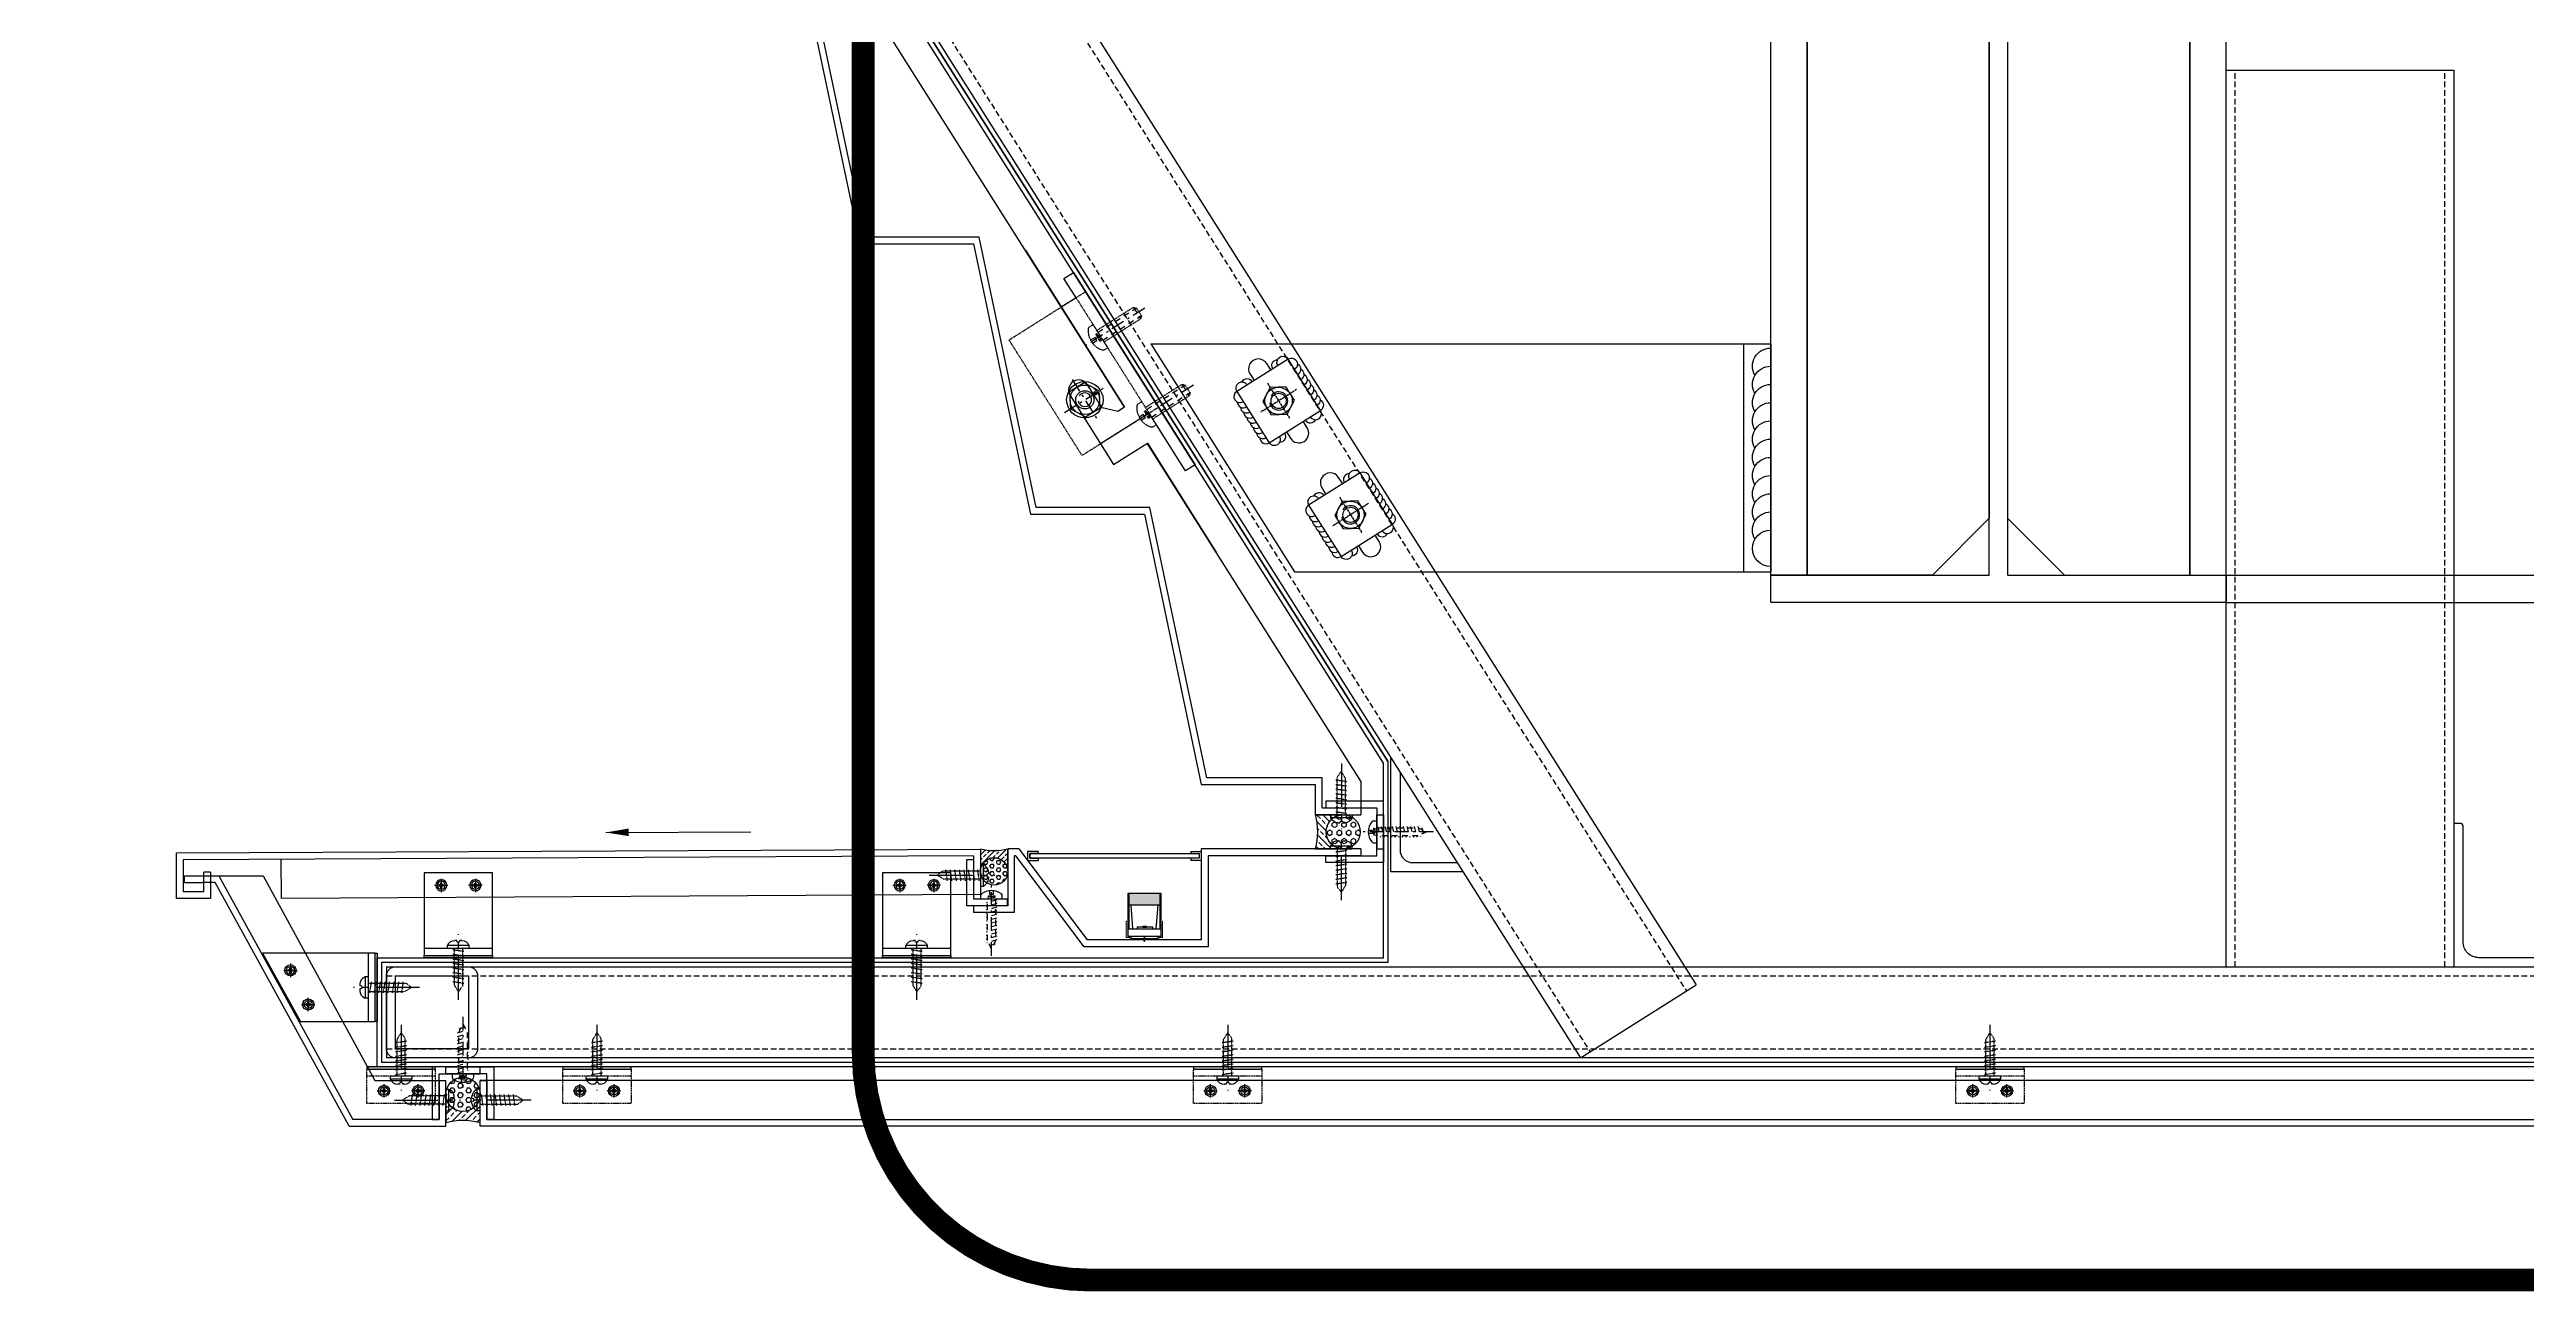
# Model space of a CAD drawing. Header units: millimetres. Extents: x 0 to 119933, y -45162 to 41221.
# Drawn here: x 6092 to 7180, y 1598 to 2144 of the extents above; entities that cross this region are included whole.
import ezdxf
from ezdxf import colors
from ezdxf.entities.mleader import LeaderData, LeaderLine
from ezdxf.enums import TextEntityAlignment as Align
from ezdxf.math import Vec2, Vec3

# ---------------------------------------------------------------- set-up
doc = ezdxf.new("R2010")
doc.units = ezdxf.units.MM
for name, pattern in [('( Dashed )', [0.75, 0.5, -0.25]), ('ACAD_ISO02W100', [15, 12, -3]), ('ACAD_ISO04W100', [30, 24, -3, 0, -3]), ('CENTER', [2, 1.25, -0.25, 0.25, -0.25]), ('CENTER-PISA', [11, 6, -2, 1, -2]), ('CENTER2', [28.575, 19.05, -3.175, 3.175, -3.175]), ('FT_HIDDEN', [3, 1.5, -1.5]), ('HIDDEN', [0.375, 0.25, -0.125]), ('HIDDEN-PISA', [4.5, 2.5, -2]), ('HIDDEN2', [0.1875, 0.125, -0.0625])]:
    doc.linetypes.add(name, pattern=pattern)
doc.layers.get('DEFPOINTS').update_dxf_attribs({"color": 166})
for name, color, linetype in [('01', 1, 'Continuous'), ('AIX', 9, 'CENTER'), ('AXIS', 1, 'ACAD_ISO04W100'), ('BOLT', 32, 'Continuous'), ('CASTFIX', 1, 'Continuous'), ('CW', 4, 'Continuous'), ('F-Alum', 4, 'Continuous'), ('F-Bolt', 32, 'Continuous'), ('F-hatch', 8, 'Continuous'), ('F-Misc', 8, 'Continuous'), ('F-SSTEEL', 3, 'Continuous'), ('F-steel', 3, 'Continuous'), ('F_ALUM', 4, 'Continuous'), ('F_DASH', 8, 'ACAD_ISO02W100'), ('F_FIXS', 1, 'Continuous'), ('F_STEL', 3, 'Continuous'), ('F_TEXT', 7, 'Continuous'), ('HAT', 155, 'Continuous'), ('Hatch', 8, 'Continuous'), ('HIDDEN', 1, 'HIDDEN'), ('LEOX_20190505-Light Text-C', 7, 'Continuous'), ('SC', 6, 'Continuous'), ('WELDING VW', 8, 'Continuous')]:
    doc.layers.add(name, color=color, linetype=linetype)
doc.layers.add('LEOX-LIGHT', color=1, linetype='Continuous', lineweight=0)
doc.styles.add('Arial', font='arial.ttf')
doc.styles.add('ROMANS', font='simplex.shx', dxfattribs={"width": 0.8, "bigfont": 'hztxt.shx'})
doc.styles.get("Standard").update_dxf_attribs({"font": 'arial.ttf'})
doc.dimstyles.new('Arup4', dxfattribs={"dimscale": 5, "dimtxt": 1.7, "dimasz": 1, "dimexe": 1.5, "dimexo": 1.5, "dimgap": 1, "dimtad": 1, "dimdec": 1, "dimdsep": 46, "dimtxsty": 'Arial', "dimblk": 'OBLIQUE', "dimcen": 0, "dimclrd": 1, "dimclre": 1, "dimclrt": 7, "dimadec": 0, "dimazin": 0, "dimtfac": 1, "dimtdec": 1, "dimtix": 1, "dimtofl": 0, "dimtmove": 2, "dimatfit": 3, "dimfxl": 5, "dimtfill": 1, "dimtolj": 1, "dimtzin": 0, "dimlwd": -1, "dimlwe": -1, "dimarcsym": 0})

# ---------------------------------------------------------------- blocks, each defined once
blk = doc.blocks.new('ding1')
at = {"layer": 'CASTFIX', "color": 9, "linetype": 'CENTER2'}
blk.add_line((1214.7, -4175.4), (1214.7, -4204.3), dxfattribs=at)
at = {"layer": 'CASTFIX', "color": 8, "linetype": 'HIDDEN2'}
for p, q in [((1217.1, -4182.6), (1212.3, -4183.3)), ((1217.1, -4184.6), (1212.3, -4185.3)), ((1217.1, -4186.6), (1212.3, -4187.3)), ((1212.9, -4181.9), (1214.7, -4178.9)), ((1212.9, -4197.9), (1212.9, -4181.9)), ((1214.7, -4178.9), (1216.5, -4181.3)), ((1216.5, -4197.9), (1216.5, -4181.3)), ((1217.1, -4188.6), (1212.3, -4189.3)), ((1217.1, -4190.6), (1212.3, -4191.3)), ((1217.1, -4192.6), (1212.3, -4193.3)), ((1217.1, -4194.6), (1212.3, -4195.3)), ((1217.1, -4196.6), (1212.3, -4197.3))]:
    blk.add_line(p, q, dxfattribs=at)
at = {"layer": 'CASTFIX'}
for p, q in [((1209.9, -4197.9), (1209.9, -4199.2)), ((1219.4, -4197.9), (1209.9, -4197.9)), ((1219.4, -4197.9), (1219.4, -4199.2)), ((1219.4, -4199.2), (1209.9, -4199.2)), ((1214, -4201.5), (1213.2, -4201.5)), ((1214.2, -4200.7), (1214, -4201.5)), ((1215.2, -4200.7), (1214.2, -4200.7)), ((1215.2, -4200.7), (1215.4, -4201.5)), ((1216.2, -4201.5), (1215.4, -4201.5))]:
    blk.add_line(p, q, dxfattribs=at)
for centre, start, end in [((1213.3, -4197.8), 201.9199, 267.5066), ((1216, -4197.8), 272.4934, 338.0801)]:
    blk.add_arc(centre, 3.68, start, end, dxfattribs=at)
blk = doc.blocks.new('*U135')
at = {"layer": 'HAT'}
h = blk.add_hatch(dxfattribs=at)
h.set_pattern_fill('ANSI33', color=256, scale=1.25)
h.set_pattern_definition([(45, (-107400.157, -29806.0548), (-2.80633004, 2.80633004), []), (45, (-107397.3506, -29806.0548), (-2.80633004, 2.80633004), [1.984375, -0.9921875])])
edge = h.paths.add_edge_path()
edge.add_arc((7.5, 27.7), 28.7, 254.853, 285.147, ccw=False)
edge.add_line((0, 0), (0, -11.9))
edge.add_arc((7.5, -12.3), 7.51, 2.9798, 177.0202, ccw=False)
edge.add_line((15, -11.9), (15, 0))
h = blk.add_hatch(dxfattribs=at)
h.set_pattern_fill('HEX', color=256, scale=1.25)
h.set_pattern_definition([(0, (-107400.157, -29806.0548), (0, 2.0622225), [1.190625, -2.38125]), (120, (-107400.157, -29806.0548), (-1.785937073, -1.03111125), [1.190625, -2.38125]), (60, (-107398.9663, -29806.0548), (-1.785937073, 1.03111125), [1.190625, -2.38125])])
edge = h.paths.add_edge_path()
edge.add_arc((7.5, -12.3), 7.51, 0, 360)
at = {"layer": '01'}
blk.add_lwpolyline([(15, 0, -0.132958), (0, 0), (0, -11.9, -0.9493), (15, -11.9)], format="xyb", close=True, dxfattribs=at)
blk.add_circle((7.5, -12.3), 7.51, dxfattribs=at)
blk = doc.blocks.new('#10x22_Pan')
at = {"color": 8, "linetype": 'HIDDEN-PISA'}
for p, q in [((0.4, 2.4), (1.7, -2.4)), ((2, 2.4), (3.3, -2.4)), ((3.6, 2.4), (4.9, -2.4)), ((5.2, 2.4), (6.5, -2.4)), ((6.8, 2.4), (8.1, -2.4)), ((8.4, 2.4), (9.7, -2.4)), ((10, 2.4), (11.3, -2.4)), ((11.6, 2.4), (12.9, -2.4)), ((13.2, 2.4), (14.5, -2.4)), ((14.8, 2.4), (16.1, -2.4)), ((16.4, 2.4), (17.7, -2.4)), ((18, 2.4), (19.2, -2)), ((19.8, 1.7), (20.6, -1.3))]:
    blk.add_line(p, q, dxfattribs=at)
at = {"color": 0, "linetype": 'ByBlock'}
blk.add_lwpolyline([(0, 4.7), (-1.4, 4.7, 0.228537), (-2.2, 4.4, 0.349288), (-2.2, -4.4, 0.228537), (-1.4, -4.8), (0, -4.8)], format="xyb", close=True, dxfattribs=at)
at = {"color": 8, "linetype": 'HIDDEN-PISA'}
for points in [[(-3.7, 0.7), (-1.9, 0.7), (-1.9, -0.8), (-3.7, -0.8)], [(0, 1.8), (18.2, 1.8), (22, 0), (18.2, -1.8), (0, -1.8)]]:
    blk.add_lwpolyline(points, dxfattribs=at)
at = {"layer": 'AXIS', "color": 8, "linetype": 'CENTER-PISA'}
blk.add_line((25, 0), (-6.7, 0), dxfattribs=at)
at = {"layer": 'DEFPOINTS', "color": 8, "linetype": 'ByBlock', "style": 'ROMANS', "width": 0.8}
blk.add_text('#10x22', height=0.75, rotation=90, dxfattribs=at).set_placement((-1, 0), align=Align.MIDDLE)
blk = doc.blocks.new('M8_Nut_Plan')
at = {"color": 0, "linetype": 'ByBlock', "flags": 128}
blk.add_lwpolyline([(6.5, 3.8), (0, 7.5), (-6.5, 3.8), (-6.5, -3.8), (0, -7.5), (6.5, -3.8)], close=True, dxfattribs=at)
at = {"color": 0, "linetype": 'ByBlock'}
for radius in [6.5, 4]:
    blk.add_circle((0, 0), radius, dxfattribs=at)
at = {"color": 8, "linetype": 'ByBlock'}
blk.add_arc((0, 0), 3, 247.5, 202.5, dxfattribs=at)
at = {"layer": 'AXIS', "color": 8, "linetype": 'CENTER-PISA'}
for p, q in [((-10.5, 0), (10.5, 0)), ((0, -10.5), (0, 10.5))]:
    blk.add_line(p, q, dxfattribs=at)
at = {"layer": 'DEFPOINTS', "color": 8, "linetype": 'ByBlock', "style": 'ROMANS', "width": 0.8}
blk.add_text('M8', height=1, dxfattribs=at).set_placement((0, 5.5), align=Align.MIDDLE)
blk = doc.blocks.new('A$C2F950DD3')
at = {"layer": 'BOLT', "linetype": 'FT_HIDDEN'}
blk.add_circle((-25.8, 47), 4, dxfattribs=at)
at = {"layer": 'F_ALUM'}
blk.add_lwpolyline([(-95.3, 60), (-13.8, 60), (-13.8, 56.5), (-18.8, 51.5), (-30.8, 51.5, 1), (-30.8, 42.5), (5, 42.5), (5, 60), (61.9, 60)], format="xyb", dxfattribs=at)
at = {"layer": 'F_FIXS'}
blk.add_circle((-25.8, 47), 8, dxfattribs=at)
blk.add_blockref('M8_Nut_Plan', (-25.8, 47), dxfattribs=at)
blk = doc.blocks.new('M6x20_Pan')
at = {"color": 8, "linetype": 'HIDDEN-PISA'}
for p, q in [((0, 2), (20, 2)), ((19, -3), (19, 3)), ((0, -2), (20, -2))]:
    blk.add_line(p, q, dxfattribs=at)
at = {"color": 0, "linetype": 'ByBlock'}
blk.add_lwpolyline([(0, 6), (-1.8, 6, 0.227103), (-2.6, 5.6, 0.35235), (-2.6, -5.6, 0.227103), (-1.8, -6), (0, -6)], format="xyb", close=True, dxfattribs=at)
at = {"color": 8, "linetype": 'HIDDEN-PISA'}
blk.add_lwpolyline([(-4.6, 0.7), (-2.3, 0.7), (-2.3, -0.8), (-4.6, -0.8)], dxfattribs=at)
at = {"color": 8, "linetype": 'ByBlock'}
blk.add_lwpolyline([(0, -3), (19, -3), (20, -2), (20, 2), (19, 3), (0, 3)], dxfattribs=at)
at = {"layer": 'AXIS', "color": 8, "linetype": 'CENTER-PISA'}
blk.add_line((23, 0), (-7.6, 0), dxfattribs=at)
at = {"layer": 'DEFPOINTS', "color": 8, "style": 'ROMANS', "width": 0.8}
blk.add_text('M6x20', height=1, rotation=90, dxfattribs=at).set_placement((-1, 0), align=Align.MIDDLE)
blk = doc.blocks.new('A$C061C2369')
at = {"layer": 'F_ALUM', "color": 8, "linetype": 'HIDDEN'}
blk.add_line((-40, -5), (20, -5), dxfattribs=at)
at = {"layer": 'F_ALUM'}
for points in [[(-40, -5), (-50, -5), (-50, 0), (50, 0), (50, -5), (20, -5)], [(-40, -5), (-40, -12.7)], [(20, -5), (20, -30.2)]]:
    blk.add_lwpolyline(points, dxfattribs=at)
at = {"layer": 'F_ALUM', "color": 8, "linetype": 'HIDDEN'}
blk.add_lwpolyline([(-40, 0), (20, 0), (20, -39.8), (-40, -39.8)], close=True, dxfattribs=at)
at = {"layer": 'F_FIXS', "color": 8, "linetype": 'HIDDEN', "xscale": -0.9999999999999998, "rotation": 270}
for p in [(-20, -5), (20, -5)]:
    blk.add_blockref('M6x20_Pan', p, dxfattribs=at)
blk = doc.blocks.new('A$C4F2A369E')
at = {"layer": 'HIDDEN', "rotation": 302.2756443419539}
for name, p in [('A$C2F950DD3', (472.9, -827.9)), ('A$C061C2369', (520.6, -767.3))]:
    blk.add_blockref(name, p, dxfattribs=at)
blk = doc.blocks.new('UA063x040x04')
at = {"color": 0, "linetype": 'ByBlock'}
blk.add_lwpolyline([(38.7, 4), (11, 4, -0.414214), (4, 11), (4, 61.7, 0.414214), (2.7, 63), (0, 63), (0, 0), (40, 0), (40, 2.7, 0.414214)], format="xyb", close=True, dxfattribs=at)
blk = doc.blocks.new('A$C0AEB27A4')
at = {"layer": 'F-hatch'}
blk.add_hatch(color=256, dxfattribs=at).paths.add_polyline_path([(15, 1), (-15, 1), (-15, 0), (15, 0)])
blk.add_lwpolyline([(15, 1), (-15, 1), (-15, 0), (15, 0)], close=True, dxfattribs=at)
at = {"layer": 'F-Misc', "ltscale": 0.1}
for p, q in [((-7.2, 32.8), (-7.7, 32.8)), ((-7.7, 32.8), (-7.7, 32.5)), ((-7.5, 34.7), (-7.5, 28.8)), ((-7.2, 32.5), (-7.2, 32.8)), ((7.3, 32.8), (7.8, 32.8)), ((7.3, 32.5), (7.3, 32.8)), ((7.5, 34.7), (7.5, 28.8)), ((7.8, 32.8), (7.8, 32.5)), ((-10.4, 31.8), (-4.5, 31.8)), ((-8.2, 32), (-8.5, 32)), ((-8.5, 32), (-8.5, 31.5)), ((-8.5, 31.5), (-8.2, 31.5)), ((-7.7, 31), (-7.7, 30.7)), ((-7.7, 30.7), (-7.2, 30.7)), ((-7.2, 30.7), (-7.2, 31)), ((-6.4, 32), (-6.7, 32)), ((-6.7, 31.5), (-6.4, 31.5)), ((-6.4, 31.5), (-6.4, 32)), ((10.5, 31.8), (4.6, 31.8)), ((6.5, 32), (6.8, 32)), ((6.5, 31.5), (6.5, 32)), ((6.8, 31.5), (6.5, 31.5)), ((7.3, 30.7), (7.3, 31)), ((7.8, 30.7), (7.3, 30.7)), ((7.8, 31), (7.8, 30.7)), ((8.3, 32), (8.6, 32)), ((8.6, 31.5), (8.3, 31.5)), ((8.6, 32), (8.6, 31.5)), ((-15, 4), (15, 4))]:
    blk.add_line(p, q, dxfattribs=at)
blk.add_lwpolyline([(15, 1), (-15, 1), (-15, 37.3), (15, 37.3), (15, 1)], dxfattribs=at)
for centre, radius in [((-7.5, 31.8), 2.45), ((-7.5, 31.8), 1.75), ((7.5, 31.8), 2.45), ((7.5, 31.8), 1.75)]:
    blk.add_circle(centre, radius, dxfattribs=at)
for centre, start, end in [((-8.2, 32.5), 270, 360), ((-8.2, 31), 360, 90), ((-6.7, 32.5), 180, 270), ((-6.7, 31), 90, 180), ((6.8, 32.5), 270, 360), ((6.8, 31), 360, 90), ((8.3, 32.5), 180, 270), ((8.3, 31), 90, 180)]:
    blk.add_arc(centre, 0.5, start, end, dxfattribs=at)
at = {"layer": 'F-Misc', "ltscale": 0.1, "extrusion": (0, 0, -1), "xscale": -1, "zscale": -1, "rotation": 180}
blk.add_blockref('ding1', (-1214.7, -4193.9), dxfattribs=at)
blk = doc.blocks.new('A$C20BB5686')
at = {"layer": 'F-hatch'}
blk.add_hatch(color=256, dxfattribs=at).paths.add_polyline_path([(1, -15), (1, 15), (0, 15), (0, -15)])
at = {"linetype": '( Dashed )'}
blk.add_line((4, 15), (4, -15), dxfattribs=at)
blk.add_lwpolyline([(1, -15), (1, 15), (16, 15), (16, -15), (1, -15)], dxfattribs=at)
at = {"layer": 'F-hatch'}
blk.add_lwpolyline([(1, -15), (1, 15), (0, 15), (0, -15)], close=True, dxfattribs=at)
at = {"layer": 'F-Misc', "ltscale": 0.1}
for p, q in [((13.4, 7.5), (7.5, 7.5)), ((9.4, 7.7), (9.4, 7.2)), ((9.4, 7.2), (9.7, 7.2)), ((9.7, 7.7), (9.4, 7.7)), ((10.7, 8.6), (10.2, 8.6)), ((10.2, 8.6), (10.2, 8.2)), ((10.2, 6.7), (10.2, 6.4)), ((10.2, 6.4), (10.7, 6.4)), ((10.5, 10.4), (10.5, 4.5)), ((10.7, 8.2), (10.7, 8.6)), ((10.7, 6.4), (10.7, 6.7)), ((11.5, 7.7), (11.2, 7.7)), ((11.2, 7.2), (11.5, 7.2)), ((11.5, 7.2), (11.5, 7.7)), ((13.4, -7.5), (7.5, -7.5)), ((9.4, -7.3), (9.7, -7.3)), ((9.4, -7.8), (9.4, -7.3)), ((9.7, -7.8), (9.4, -7.8)), ((10.2, -6.5), (10.7, -6.5)), ((10.2, -6.8), (10.2, -6.5)), ((10.2, -8.6), (10.2, -8.3)), ((10.7, -8.6), (10.2, -8.6)), ((10.5, -10.5), (10.5, -4.6)), ((10.7, -6.5), (10.7, -6.8)), ((10.7, -8.3), (10.7, -8.6)), ((11.2, -7.3), (11.5, -7.3)), ((11.5, -7.8), (11.2, -7.8)), ((11.5, -7.3), (11.5, -7.8))]:
    blk.add_line(p, q, dxfattribs=at)
for centre, radius in [((10.5, 7.5), 2.45), ((10.5, 7.5), 1.75), ((10.5, -7.5), 2.45), ((10.5, -7.5), 1.75)]:
    blk.add_circle(centre, radius, dxfattribs=at)
for centre, start, end in [((9.7, 8.2), 270, 0), ((9.7, 6.7), 0, 90), ((11.2, 8.2), 180, 270), ((11.2, 6.7), 90, 180), ((9.7, -6.8), 270, 0), ((9.7, -8.3), 0, 90), ((11.2, -6.8), 180, 270), ((11.2, -8.3), 90, 180)]:
    blk.add_arc(centre, 0.5, start, end, dxfattribs=at)
at = {"layer": 'F-Misc', "ltscale": 0.1, "extrusion": (0, 0, -1), "xscale": -0.9999999999999999, "zscale": -0.9999999999999999, "rotation": 270}
blk.add_blockref('ding1', (4193.9, -1214.7), dxfattribs=at)
blk = doc.blocks.new('*U150')
at = {"layer": 'WELDING VW'}
for centre, start in [((4, 0), 180), ((8, 0), 240), ((12, 0), 240), ((16, 0), 240), ((20, 0), 240), ((24, 0), 240), ((28, 0), 240), ((32, 0), 240), ((36, 0), 240), ((40, 0), 240), ((44, 0), 240)]:
    blk.add_arc(centre, 4, start, 0, dxfattribs=at)
blk = doc.blocks.new('A$C2E354494')
at = {"layer": 'LEOX_20190505-Light Text-C'}
h = blk.add_hatch(color=9, dxfattribs=at)
h.dxf.hatch_style = 1
h.paths.add_polyline_path([(-0.2, -0.3), (-0.2, -0.3), (-0.2, -0.2), (-0.2, -0.2), (-0.2, -0.2), (-0.2, -0.1), (-0.2, -0.1), (-0.2, 0), (-0.2, 0), (-6.3, 0), (-6.3, -1), (-8, -1), (-8, -8.3), (-7.1, -8.3), (-7.1, -7.5), (-7.3, -7.5), (-7.3, -1.7), (-5.7, -1.7), (-5.7, -0.6), (-0.2, -0.6, 0.517266), (-0.2, -0.6), (-0.2, -0.6), (-0.2, -0.5), (-0.2, -0.5), (-0.2, -0.4), (-0.2, -0.4)])
h.paths.add_polyline_path([(6.3, 0), (0.2, 0), (0.1, 0), (0.1, -0.1), (0.2, -0.1), (0.1, -0.1), (0.1, -0.2), (0.2, -0.3), (0.1, -0.3), (0.1, -0.4), (0.2, -0.4), (0.1, -0.4), (0.1, -0.5), (0.2, -0.5), (0.1, -0.5), (0.1, -0.6, 0.414214), (0.2, -0.6), (0.4, -0.6), (0.4, -0.6), (5.7, -0.6), (5.7, -1.7), (7.3, -1.7), (7.3, -7.5), (7.1, -7.5), (7.1, -8.3), (8, -8.3), (8, -1), (6.3, -1)])
h = blk.add_hatch(color=41, dxfattribs=at)
h.dxf.hatch_style = 1
h.paths.add_polyline_path([(6.9, -20.4), (6.9, -15.2), (5.2, -15.2), (-5.2, -15.2), (-6.9, -15.2), (-6.9, -20.4)])
at = {"layer": 'LEOX-LIGHT', "color": 7}
for p, q in [((-6.3, 0), (6.3, 0)), ((-8, -8.3), (-8, -1)), ((-8, -1), (-6.3, -1)), ((-7.1, -8.3), (-8, -8.3)), ((-5.7, -1.7), (-7.3, -1.7)), ((-7.3, -1.7), (-7.3, -7.5)), ((-7.3, -7.5), (-7.1, -7.5)), ((-7.1, -7.5), (-7.1, -8.3)), ((-6.3, -1), (-6.3, 0)), ((5.7, -0.6), (-5.7, -0.6)), ((-5.7, -0.6), (-5.7, -1.7)), ((5.7, -0.6), (5.7, -1.7)), ((5.7, -1.7), (7.3, -1.7)), ((6.3, -1), (6.3, 0)), ((8, -1), (6.3, -1)), ((7.3, -7.5), (7.1, -7.5)), ((7.1, -7.5), (7.1, -8.3)), ((7.1, -8.3), (8, -8.3)), ((7.3, -1.7), (7.3, -7.5)), ((8, -8.3), (8, -1))]:
    blk.add_line(p, q, dxfattribs=at)
at = {"layer": 'LEOX-LIGHT', "color": 7, "linetype": 'Continuous'}
for p, q in [((0, 0.7), (-0.2, 0.6)), ((-0.2, 0.5), (-0.2, 0.6)), ((0, 0.5), (-0.2, 0.5)), ((0, 0.4), (-0.2, 0.5)), ((-0.2, 0.4), (-0.2, 0.5)), ((-0.2, 0.5), (-0.2, 0.5)), ((-0.2, 0.4), (-0.2, 0.3)), ((0.1, 0.3), (-0.2, 0.4)), ((0.1, 0.3), (-0.2, 0.4)), ((0, 0.4), (-0.2, 0.4)), ((-0.2, 0.4), (-0.2, 0.4)), ((-0.2, 0.4), (-0.2, 0.3)), ((0.1, 0.3), (-0.2, 0.3)), ((0.2, 0.3), (-0.2, 0.3)), ((-0.2, 0.2), (-0.2, 0.3)), ((-0.2, 0.3), (-0.2, 0.3)), ((0.1, 0.3), (-0.2, 0.3)), ((0.2, 0.3), (-0.2, 0.3)), ((-0.2, 0.2), (-0.2, 0.3)), ((-0.2, 0.3), (-0.2, 0.3)), ((0.1, 0.2), (-0.2, 0.2)), ((0.2, 0.1), (-0.2, 0.2)), ((0.1, 0.1), (-0.2, 0.2)), ((-0.2, 0.2), (-0.2, 0.2)), ((-0.2, 0.2), (-0.2, 0.2)), ((-0.2, 0.1), (-0.2, 0.2)), ((0.2, 0.1), (-0.2, 0.2)), ((0.1, 0.1), (-0.2, 0.2)), ((0.1, 0.2), (-0.2, 0.2)), ((-0.2, 0.1), (-0.2, 0.2)), ((-0.2, 0.2), (-0.2, 0.2)), ((-0.2, 0.2), (-0.2, 0.2)), ((0.2, 0), (-0.2, 0.1)), ((0.1, 0), (-0.2, 0.1)), ((-0.2, 0.1), (-0.2, 0.1)), ((-0.2, 0), (-0.2, 0.1)), ((0.1, 0), (-0.2, 0)), ((-0.2, 0), (-0.2, 0)), ((0, 0.5), (0, 0.7)), ((0, 0.7), (0, 0.7)), ((0, 0.7), (0.1, 0.6)), ((0, 0.7), (0, 0.7)), ((0.1, 0.4), (0, 0.5)), ((0.2, 0.4), (0, 0.4)), ((0.1, 0.4), (0, 0.4)), ((0, 0.4), (0, 0.4)), ((0.1, 0.4), (0.1, 0.6)), ((0.1, 0.3), (0.1, 0.4)), ((0.2, 0.4), (0.1, 0.4)), ((0.1, 0.3), (0.1, 0.4)), ((0.2, 0.4), (0.1, 0.4)), ((0.1, 0.2), (0.1, 0.3)), ((0.2, 0.3), (0.1, 0.3)), ((0.2, 0.3), (0.1, 0.3)), ((0.1, 0.2), (0.1, 0.3)), ((0.2, 0.3), (0.1, 0.3)), ((0.2, 0.3), (0.1, 0.3)), ((0.2, 0.1), (0.1, 0.2)), ((0.2, 0.1), (0.1, 0.2)), ((0.2, 0.1), (0.1, 0.1)), ((0.1, 0), (0.1, 0.1)), ((0.2, 0.1), (0.1, 0.1)), ((0.2, 0), (0.1, 0)), ((0.2, 0), (0.1, 0)), ((-0.4, -0.8), (-0.4, -0.6)), ((-0.2, -0.6), (-0.4, -0.6)), ((0.1, -0.1), (-0.2, 0)), ((-0.2, 0), (-0.2, -0.1)), ((0.2, -0.1), (-0.2, -0.1)), ((0.1, -0.1), (-0.2, -0.1)), ((-0.2, -0.2), (-0.2, -0.1)), ((-0.2, -0.1), (-0.2, -0.1)), ((0.1, -0.3), (-0.2, -0.2)), ((0.2, -0.3), (-0.2, -0.2)), ((0.1, -0.2), (-0.2, -0.2)), ((-0.2, -0.3), (-0.2, -0.2)), ((-0.2, -0.2), (-0.2, -0.2)), ((-0.2, -0.2), (-0.2, -0.2)), ((0.1, -0.4), (-0.2, -0.3)), ((-0.2, -0.4), (-0.2, -0.3)), ((0.2, -0.4), (-0.2, -0.3)), ((-0.2, -0.3), (-0.2, -0.3)), ((0.1, -0.5), (-0.2, -0.4)), ((0.1, -0.4), (-0.2, -0.4)), ((-0.2, -0.4), (-0.2, -0.5)), ((-0.2, -0.4), (-0.2, -0.4)), ((0.2, -0.5), (-0.2, -0.5)), ((0.1, -0.5), (-0.2, -0.5)), ((-0.2, -0.5), (-0.2, -0.5)), ((-0.2, -0.6), (-0.2, -0.5)), ((0, -0.6), (-0.2, -0.6)), ((0.2, -0.6), (-0.2, -0.6)), ((0.2, -0.6), (-0.2, -0.6)), ((-0.2, -0.6), (-0.2, -0.6)), ((-0.2, -0.6), (-0.2, -0.6)), ((0, -0.9), (0, -0.9)), ((0, -0.9), (0, -0.9)), ((0, -0.9), (0, -0.9)), ((0.1, -0.1), (0.1, 0)), ((0.1, -0.2), (0.1, -0.1)), ((0.2, -0.1), (0.1, -0.1)), ((0.2, -0.1), (0.1, -0.1)), ((0.2, -0.3), (0.1, -0.2)), ((0.1, -0.4), (0.1, -0.3)), ((0.2, -0.3), (0.1, -0.3)), ((0.2, -0.4), (0.1, -0.4)), ((0.2, -0.4), (0.1, -0.4)), ((0.1, -0.5), (0.1, -0.4)), ((0.2, -0.5), (0.1, -0.5)), ((0.2, -0.5), (0.1, -0.5)), ((0.1, -0.6), (0.1, -0.5)), ((0.4, -0.6), (0.2, -0.6)), ((0.4, -0.8), (0.4, -0.6))]:
    blk.add_line(p, q, dxfattribs=at)
at = {"layer": 'LEOX-LIGHT', "color": 7, "linetype": 'CENTER', "ltscale": 2.357948}
blk.add_line((0, -1.3), (0, 0.8), dxfattribs=at)
at = {"layer": 'LEOX-LIGHT', "color": 7, "linetype": 'Continuous'}
for centre, radius, start, end in [((0.3, 1), 0.387, 218.6714, 250.707), ((0, 0.4), 0.0371, 133.5918, 25.4154), ((0, -0.3), 0.665, 233.7514, 267.309), ((-0.2, -0.6), 0.0166, 270.175, 0.175), ((0, -0.3), 0.665, 273.041, 306.5986), ((0.2, -0.6), 0.0166, 180.175, 270.175)]:
    blk.add_arc(centre, radius, start, end, dxfattribs=at)
at = {"layer": 'LEOX_20190505-Light Text-C'}
for p, q in [((-7.3, -7.5), (-7.3, -1.7)), ((-7.3, -1.7), (7.3, -1.7)), ((-7.3, -4.8), (7.3, -4.8)), ((-7.3, -20.4), (-7.3, -8.8)), ((-6.9, -20.4), (-6.9, -4.8)), ((-6, -15.2), (-5.2, -4.8)), ((5.2, -4.8), (6, -15.2)), ((6.9, -4.8), (6.9, -20.4)), ((7.3, -1.7), (7.3, -7.5)), ((7.3, -8.8), (7.3, -20.4)), ((7.3, -20.4), (-7.3, -20.4)), ((-5.2, -15.2), (-6.9, -15.2)), ((5.2, -15.2), (-5.2, -15.2)), ((6.9, -15.2), (5.2, -15.2))]:
    blk.add_line(p, q, dxfattribs=at)
for points in [[(-7.3, -7.5), (-6.9, -7.5), (-6.9, -8.6), (-7.3, -8.8)], [(7.3, -8.8), (6.9, -8.6), (6.9, -7.5), (7.3, -7.5)]]:
    blk.add_lwpolyline(points, dxfattribs=at)
at = {"layer": 'LEOX_20190505-Light Text-C', "color": 1}
for points in [[(-3.1, -4.8), (3.7, -4.8), (3.7, -5.6), (-3.1, -5.6)], [(-0.7, -5.6), (1, -5.6), (1, -5.9), (-0.7, -5.9)]]:
    blk.add_lwpolyline(points, close=True, dxfattribs=at)
blk = doc.blocks.new('*U131')
at = {"layer": 'HAT'}
h = blk.add_hatch(dxfattribs=at)
h.set_pattern_fill('ANSI33', color=256)
h.set_pattern_definition([(45, (-85920.1256, -23844.8438), (-2.24506403, 2.24506403), []), (45, (-85917.8805, -23844.8438), (-2.24506403, 2.24506403), [1.5875, -0.79375])])
edge = h.paths.add_edge_path()
edge.add_arc((6, 22.2), 23, 254.853, 285.147, ccw=False)
edge.add_line((0, 0), (0, -9.5))
edge.add_arc((6, -9.8), 6.01, 2.9798, 177.0202, ccw=False)
edge.add_line((12, -9.5), (12, 0))
h = blk.add_hatch(dxfattribs=at)
h.set_pattern_fill('HEX', color=256)
h.set_pattern_definition([(0, (-85920.1256, -23844.8438), (0, 1.649778), [0.9525, -1.905]), (120, (-85920.1256, -23844.8438), (-1.42874966, -0.824889), [0.9525, -1.905]), (60, (-85919.173, -23844.8438), (-1.42874966, 0.824889), [0.9525, -1.905])])
edge = h.paths.add_edge_path()
edge.add_arc((6, -9.8), 6.01, 0, 360)
at = {"layer": '01'}
blk.add_lwpolyline([(12, 0, -0.132958), (0, 0), (0, -9.5, -0.9493), (12, -9.5)], format="xyb", close=True, dxfattribs=at)
blk.add_circle((6, -9.8), 6.01, dxfattribs=at)
blk = doc.blocks.new('_OBLIQUE')
at = {"color": 0, "linetype": 'ByBlock'}
blk.add_line((-0.5, -0.5), (0.5, 0.5), dxfattribs=at)
blk = doc.blocks.new('*U372')
at = {"layer": 'AIX'}
for p, q in [((-14, 0), (14, 0)), ((0, -13.8), (0, 13.8))]:
    blk.add_line(p, q, dxfattribs=at)
at = {"layer": 'SC'}
blk.add_lwpolyline([(9, 5.2), (0, 10.4), (-9, 5.2), (-9, -5.2), (0, -10.4), (9, -5.2)], close=True, dxfattribs=at)
for radius in [9, 5]:
    blk.add_circle((0, 0), radius, dxfattribs=at)
blk.add_arc((0, 0), 6, 339.9387, 294.2425, dxfattribs=at)
blk = doc.blocks.new('*U373')
at = {"layer": 'WELDING VW'}
for centre, end in [((4, 0), 180), ((8, 0), 120)]:
    blk.add_arc(centre, 4, 0, end, dxfattribs=at)
blk = doc.blocks.new('*U374')
at = {"layer": 'WELDING VW'}
for centre, start in [((4, 0), 180), ((8, 0), 240), ((12, 0), 240), ((16, 0), 240), ((20, 0), 240), ((24, 0), 240), ((28, 0), 240), ((32, 0), 240), ((36, 0), 240)]:
    blk.add_arc(centre, 4, start, 0, dxfattribs=at)

msp = doc.modelspace()

# ---------------------------------------------------------------- hatches: boundary and pattern name
at = {"layer": 'F-hatch'}
msp.add_hatch(color=256, dxfattribs=at).paths.add_polyline_path([(6235.23, 1716.95), (6235.23, 1746.95), (6236.23, 1746.95), (6236.23, 1716.95)])

# ---------------------------------------------------------------- linework, layer by layer
for p, q in [((6526.36, 1791.7, 0.03), (6526.36, 1790.7, 0.03)), ((6526.36, 1788.7, 0.03), (6526.36, 1787.7, 0.03)), ((6593.41, 1791.7, 0.03), (6593.41, 1790.7, 0.03)), ((6593.41, 1788.7, 0.03), (6593.41, 1787.7, 0.03))]:
    msp.add_line(p, q)
at = {"elevation": 0.03}
for points in [[(6526.36, 1791.7), (6521.75, 1791.7), (6521.75, 1787.7), (6526.36, 1787.7)], [(6526.36, 1790.7), (6522.75, 1790.7), (6522.75, 1788.7), (6526.36, 1788.7)], [(6593.41, 1791.7), (6598.02, 1791.7), (6598.02, 1787.7), (6593.41, 1787.7)], [(6593.41, 1790.7), (6597.02, 1790.7), (6597.02, 1788.7), (6593.41, 1788.7)]]:
    msp.add_lwpolyline(points, dxfattribs=at)
msp.add_lwpolyline([(6597.02, 1790.7), (6597.02, 1788.7), (6522.75, 1788.7), (6522.75, 1790.7)], close=True, dxfattribs=at)
at = {"layer": 'CW'}
for p, q in [((6648.03, 1807.79, 0.03), (6668.03, 1807.79, 0.03)), ((6651.03, 1810.79, 0.03), (6668.03, 1810.79, 0.03)), ((6194.08, 1771.06, 0.03), (6193.99, 1788.21, 0.03)), ((6498.03, 1789.7, 0.03), (6498.03, 1772.71, 0.03)), ((6501.03, 1792.71, 0.03), (6501.03, 1772.73, 0.03)), ((6516.03, 1764.79, 0.03), (6516.03, 1789.79, 0.03)), ((6668.02, 1792.79, 0.03), (6668.02, 1789.79, 0.03)), ((6151.51, 1778.01, 0.03), (6159.51, 1778.01, 0.03)), ((6159.51, 1778.01, 0.03), (6159.51, 1778.01, 0.03)), ((6162.99, 1782.53, 0.03), (6159.99, 1782.53, 0.03)), ((6166.7, 1781.01, 0.03), (6186.17, 1781.01, 0.03)), ((6498.03, 1767.79, 0.03), (6498.03, 1764.79, 0.03))]:
    msp.add_line(p, q, dxfattribs=at)
for points in [[(6123.03, 2652.26), (6148.03, 2533.51), (6198.03, 2533.51), (6223.03, 2414.76), (6273.03, 2414.76), (6298.03, 2296.01), (6348.03, 2296.01), (6373.03, 2177.26), (6423.03, 2177.26), (6448.03, 2058.51), (6498.03, 2058.51), (6523.03, 1939.76), (6573.03, 1939.76), (6598.03, 1821.01), (6648.03, 1821.01), (6648.03, 1807.79)], [(6668.03, 1822.54), (6668.03, 1807.79)], [(6668.02, 1792.79), (6598.02, 1792.79), (6598.02, 1752.79), (6548.02, 1752.79), (6518.02, 1792.79), (6513.03, 1792.79)], [(6668.02, 1789.79), (6601.02, 1789.79), (6601.02, 1749.79), (6546.52, 1749.79), (6516.52, 1789.79), (6516.03, 1789.79)], [(6186.17, 1781.01), (6235.18, 1691.01), (6266.32, 1691.01)], [(6501.03, 1772.73), (6194.08, 1771.06)], [(6223.82, 1671.01), (6233.82, 1671.01), (6233.82, 1671.01), (6238.82, 1671.01), (6238.82, 1671.01), (6266.32, 1671.01), (6266.32, 1691.01)]]:
    msp.add_lwpolyline(points, dxfattribs=at)
at = {"layer": 'CW', "elevation": 0.03}
for points in [[(6651.03, 1810.79), (6651.03, 1824.01), (6600.47, 1824.01), (6575.47, 1942.76), (6525.47, 1942.76), (6500.47, 2061.51), (6450.47, 2061.51), (6425.47, 2180.26), (6375.47, 2180.26), (6350.47, 2299.01), (6300.47, 2299.01), (6275.47, 2417.76), (6225.47, 2417.76), (6200.47, 2536.51), (6150.47, 2536.51), (6126.03, 2652.57)], [(6162.99, 1782.53), (6162.99, 1775.01), (6162.99, 1775.01), (6162.99, 1771.01), (6147.99, 1771.01), (6147.99, 1791.01), (6501.03, 1792.71)], [(6498.03, 1789.7), (6150.99, 1788), (6150.99, 1774.01), (6159.99, 1774.01), (6159.99, 1782.53)], [(6513.03, 1792.79), (6513.03, 1767.79), (6498.03, 1767.79)], [(6151.51, 1778.01), (6151.51, 1781.01), (6166.7, 1781.01), (6225.53, 1674.01)], [(6223.82, 1671.01), (6164.99, 1778.01), (6159.51, 1778.01)], [(6516.03, 1764.79), (6498.03, 1764.79)], [(6263.32, 1691.01), (6263.32, 1674.01), (6241.82, 1674.01), (6241.82, 1674.01), (6230.82, 1674.01), (6230.82, 1674.01), (6225.53, 1674.01)]]:
    msp.add_lwpolyline(points, dxfattribs=at)
for points in [[(6678.03, 1792.79), (6678.03, 1813.79), (6652.68, 1813.79), (6652.68, 1810.79), (6675.03, 1810.79), (6675.03, 1792.79)], [(6678.03, 1807.79), (6678.03, 1786.79), (6652.68, 1786.79), (6652.68, 1789.79), (6675.03, 1789.79), (6675.03, 1807.79)], [(6512.79, 1767.79), (6495.03, 1767.79), (6495.03, 1788.14), (6498.03, 1788.14), (6498.03, 1770.79), (6512.79, 1770.79)], [(6281.32, 1697.01), (6260.32, 1697.01), (6260.32, 1674.01), (6263.32, 1674.01), (6263.32, 1694.01), (6281.32, 1694.01)], [(6266.32, 1697.01), (6287.32, 1697.01), (6287.32, 1674.01), (6284.32, 1674.01), (6284.32, 1694.01), (6266.32, 1694.01)]]:
    msp.add_lwpolyline(points, close=True, dxfattribs=at)
at = {"layer": 'DEFPOINTS', "color": 2, "linetype": 'CENTER', "ltscale": 100, "const_width": 10}
msp.add_lwpolyline([(6549.55, 2699.6), (7335.12, 2699.6, -0.4142136), (7435.12, 2599.6), (7435.12, 1703.42, -0.4142136), (7335.12, 1603.42), (6549.55, 1603.42, -0.4142136), (6449.55, 1703.42), (6449.55, 2599.6, -0.4142136)], format="xyb", close=True, dxfattribs=at)
at = {"layer": 'F-Alum', "color": 8, "linetype": 'HIDDEN', "ltscale": 10}
for p, q in [((6191.67, 2711.01, 0.03), (6811.01, 1730.38, 0.03)), ((6149.39, 2684.31, 0.03), (6768.74, 1703.68, 0.03)), ((7052.03, 1741.01, 0.03), (7052.03, 2134.77, 0.03)), ((7144.03, 1741.01, 0.03), (7144.03, 2134.77, 0.03)), ((6240.23, 1737.01, 0.03), (7502.79, 1737.01, 0.03)), ((6240.23, 1705.01, 0.03), (7502.79, 1705.01, 0.03))]:
    msp.add_line(p, q, dxfattribs=at)
at = {"layer": 'F-hatch', "elevation": 0.03}
msp.add_lwpolyline([(6235.23, 1716.95), (6235.23, 1746.95), (6236.23, 1746.95), (6236.23, 1716.95)], close=True, dxfattribs=at)
at = {"layer": 'F-Misc', "ltscale": 0.1}
for p, q in [((6197.84, 1740.2, 0.03), (6197.84, 1740.5, 0.03)), ((6197.84, 1740.5, 0.03), (6198.34, 1740.5, 0.03)), ((6198.09, 1742.4, 0.03), (6198.09, 1736.5, 0.03)), ((6198.34, 1740.5, 0.03), (6198.34, 1740.2, 0.03)), ((6232.19, 1746.95, 0.03), (6232.19, 1716.95, 0.03)), ((6195.14, 1739.45, 0.03), (6201.04, 1739.45, 0.03)), ((6197.04, 1739.2, 0.03), (6197.04, 1739.7, 0.03)), ((6197.04, 1739.7, 0.03), (6197.34, 1739.7, 0.03)), ((6197.34, 1739.2, 0.03), (6197.04, 1739.2, 0.03)), ((6197.84, 1738.4, 0.03), (6197.84, 1738.7, 0.03)), ((6198.34, 1738.4, 0.03), (6197.84, 1738.4, 0.03)), ((6198.34, 1738.7, 0.03), (6198.34, 1738.4, 0.03)), ((6198.84, 1739.7, 0.03), (6199.14, 1739.7, 0.03)), ((6199.14, 1739.2, 0.03), (6198.84, 1739.2, 0.03)), ((6199.14, 1739.7, 0.03), (6199.14, 1739.2, 0.03)), ((6202.93, 1724.45, 0.03), (6208.83, 1724.45, 0.03)), ((6204.83, 1724.7, 0.03), (6204.83, 1724.2, 0.03)), ((6205.13, 1724.7, 0.03), (6204.83, 1724.7, 0.03)), ((6204.83, 1724.2, 0.03), (6205.13, 1724.2, 0.03)), ((6205.63, 1725.5, 0.03), (6205.63, 1725.2, 0.03)), ((6206.13, 1725.5, 0.03), (6205.63, 1725.5, 0.03)), ((6205.63, 1723.7, 0.03), (6205.63, 1723.4, 0.03)), ((6205.63, 1723.4, 0.03), (6206.13, 1723.4, 0.03)), ((6205.88, 1721.5, 0.03), (6205.88, 1727.4, 0.03)), ((6206.13, 1725.2, 0.03), (6206.13, 1725.5, 0.03)), ((6206.13, 1723.4, 0.03), (6206.13, 1723.7, 0.03)), ((6206.93, 1724.7, 0.03), (6206.63, 1724.7, 0.03)), ((6206.63, 1724.2, 0.03), (6206.93, 1724.2, 0.03)), ((6206.93, 1724.2, 0.03), (6206.93, 1724.7, 0.03))]:
    msp.add_line(p, q, dxfattribs=at)
at = {"layer": 'F-Misc', "ltscale": 0.1, "elevation": 0.03}
msp.add_lwpolyline([(6235.23, 1716.95), (6235.23, 1746.95), (6185.88, 1746.95), (6202.46, 1716.95), (6235.23, 1716.95)], dxfattribs=at)
at = {"layer": 'F-Misc', "ltscale": 0.1}
for centre, radius in [((6198.09, 1739.45, 0.03), 2.45), ((6198.09, 1739.45, 0.03), 1.75), ((6205.88, 1724.45, 0.03), 2.45), ((6205.88, 1724.45, 0.03), 1.75)]:
    msp.add_circle(centre, radius, dxfattribs=at)
for centre, start, end in [((6197.34, 1740.2, 0.03), 270, 0), ((6198.84, 1740.2, 0.03), 180, 270), ((6197.34, 1738.7, 0.03), 0, 90), ((6198.84, 1738.7, 0.03), 90, 180), ((6205.13, 1725.2, 0.03), 270, 0), ((6205.13, 1723.7, 0.03), 0, 90), ((6206.63, 1725.2, 0.03), 180, 270), ((6206.63, 1723.7, 0.03), 90, 180)]:
    msp.add_arc(centre, 0.5, start, end, dxfattribs=at)
at = {"layer": 'F-SSTEEL'}
for p, q in [((6195.89, 2713.68, 0.03), (6815.24, 1733.05, 0.03)), ((6145.16, 2681.64, 0.03), (6764.51, 1701.01, 0.03)), ((6575.82, 2014.53, 0.03), (6638.98, 1914.53, 0.03)), ((6575.82, 2014.53, 0.03), (6848.03, 2014.53, 0.03)), ((6836.03, 2014.53, 0.86), (6836.03, 1914.53, 0.86)), ((6848.03, 2014.53, 0.03), (6848.03, 1914.61, 0.03)), ((6638.98, 1914.53, 0.03), (6848.03, 1914.53, 0.03)), ((6240.23, 1741.01, 0.03), (6240.23, 1701.01, 0.03))]:
    msp.add_line(p, q, dxfattribs=at)
at = {"layer": 'F-SSTEEL', "elevation": 0.03}
for points in [[(7048.03, 1741.01), (7048.03, 2134.77), (7148.03, 2134.77), (7148.03, 1741.01)], [(6240.23, 1741.01), (7502.79, 1741.01)], [(7502.79, 1701.01), (6240.23, 1701.01)]]:
    msp.add_lwpolyline(points, dxfattribs=at)
msp.add_lwpolyline([(6244.23, 1741.01), (6276.23, 1741.01, -0.4142136), (6280.23, 1737.01), (6280.23, 1705.01, -0.4142136), (6276.23, 1701.01), (6244.23, 1701.01, -0.4142136), (6240.23, 1705.01), (6240.23, 1737.01, -0.4142136)], format="xyb", close=True, dxfattribs=at)
msp.add_lwpolyline([(6244.23, 1737.01), (6276.23, 1737.01), (6276.23, 1705.01), (6244.23, 1705.01)], close=True, dxfattribs=at)
at = {"layer": 'F-steel', "ltscale": 10, "elevation": 0.03}
for points in [[(6636.13, 2007.92), (6613.58, 1993.68), (6627.82, 1971.14), (6650.37, 1985.38)], [(6667.71, 1957.92), (6645.16, 1943.68), (6659.4, 1921.14), (6681.95, 1935.38)]]:
    msp.add_lwpolyline(points, close=True, dxfattribs=at)
for points in [[(6628.52, 2003.12), (6626.74, 2005.93, 1), (6619.41, 2001.31), (6621.19, 1998.49)], [(6635.43, 1975.94), (6637.21, 1973.12, 1), (6644.54, 1977.75), (6642.76, 1980.57)], [(6660.1, 1953.12), (6658.32, 1955.93, 1), (6650.99, 1951.31), (6652.77, 1948.49)], [(6667.01, 1925.94), (6668.79, 1923.12, 1), (6676.12, 1927.75), (6674.34, 1930.57)]]:
    msp.add_lwpolyline(points, format="xyb", dxfattribs=at)
at = {"layer": 'F_ALUM'}
for p, q in [((6564.28, 1986.82, 0.03), (6201.43, 2561.32, 0.03)), ((6668.03, 1822.54, 0.03), (6574.3, 1970.95, 0.03))]:
    msp.add_line(p, q, dxfattribs=at)
at = {"layer": 'F_ALUM', "elevation": 0.03}
for points in [[(6678.03, 1830.44), (6137.58, 2686.16), (6092.3, 2686.16), (6092.3, 2743.01), (6476.83, 2743.01)], [(7502.79, 1697.01), (6418.32, 1697.01), (6418.32, 1697.01), (6236.23, 1697.01), (6236.23, 1745.01), (6678.03, 1745.01), (6678.03, 1779.78), (6678.03, 1779.78), (6678.03, 1830.44), (6137.58, 2686.16), (6092.3, 2686.16), (6092.3, 2743.01), (6332, 2743.01)], [(6476.83, 2741.01), (6094.3, 2741.01), (6094.3, 2688.16), (6138.68, 2688.16), (6680.03, 1831.02)], [(7502.79, 1699.01), (6416.32, 1699.01), (6416.32, 1699.01), (6238.23, 1699.01), (6238.23, 1743.01), (6680.03, 1743.01), (6680.03, 1781.78), (6680.03, 1781.78), (6680.03, 1831.02), (6138.68, 2688.16), (6094.3, 2688.16), (6094.3, 2741.01), (6330, 2741.01)], [(6678.03, 1779.78), (6678.03, 1779.78), (6678.03, 1830.44)], [(6680.03, 1781.78), (6680.03, 1781.78), (6680.03, 1831.02)], [(7502.79, 1691.01), (6281.32, 1691.01)], [(7502.79, 1671.01), (6281.32, 1671.01), (6281.32, 1691.01), (6284.32, 1691.01), (6284.32, 1674.01), (7502.79, 1674.01)]]:
    msp.add_lwpolyline(points, dxfattribs=at)
at = {"layer": 'F_DASH', "ltscale": 30, "elevation": 0.03}
for points in [[(7048.03, 1913), (7502.79, 1913)], [(7048.03, 1901), (7502.79, 1901)]]:
    msp.add_lwpolyline(points, dxfattribs=at)
at = {"layer": 'F_STEL'}
msp.add_line((6764.51, 1701.01, 0.03), (6815.24, 1733.05, 0.03), dxfattribs=at)
at = {"layer": 'F_STEL', "elevation": 0.03}
for points in [[(6848.03, 2489), (6864.03, 2489), (6864.03, 1913), (6848.03, 1913)], [(6864.03, 2489), (6919.03, 2489), (6944.03, 2464), (6944.03, 1938), (6919.03, 1913), (6864.03, 1913)], [(7032.03, 2489), (6977.03, 2489), (6952.03, 2464), (6952.03, 1938), (6977.03, 1913), (7032.03, 1913)], [(7048.03, 2489), (7032.03, 2489), (7032.03, 1913), (7048.03, 1913)]]:
    msp.add_lwpolyline(points, close=True, dxfattribs=at)
at = {"layer": 'F_STEL', "color": 6, "linetype": 'HIDDEN', "elevation": 0.03}
for points in [[(6944.03, 1913), (6944.03, 2489)], [(6952.03, 2489), (6952.03, 1913)], [(6952.03, 1913), (7048.03, 1913), (7048.03, 1901), (6848.03, 1901), (6848.03, 1913), (6944.03, 1913)]]:
    msp.add_lwpolyline(points, dxfattribs=at)
at = {"layer": 'F_STEL', "elevation": 0.03}
msp.add_lwpolyline([(6712.87, 1782.78), (6681.29, 1782.78), (6681.29, 1832.78)], dxfattribs=at)
msp.add_lwpolyline([(6685.29, 1826.45), (6685.29, 1792.28, 0.4142136), (6690.79, 1786.78), (6710.34, 1786.78)], format="xyb", dxfattribs=at)

# ---------------------------------------------------------------- block references
for p, rotation in [((6648.03, 1792.79, 0.03), 90), ((6281.32, 1672.67, 0.03), 180)]:
    msp.add_blockref('*U135', p, dxfattribs=dict(rotation=rotation))
msp.add_blockref('*U131', (6501.03, 1792.71, 0.03))
at = {"xscale": -1, "rotation": 180}
msp.add_blockref('A$C2E354494', (6573.03, 1752.82, 0.03), dxfattribs=at)
at = {"layer": 'F-Bolt', "xscale": 0.6666666666666667, "yscale": 0.6666666666666667, "zscale": 0.6666666666666667, "rotation": 212.2756443416714}
for p in [(6631.97, 1989.53, 0.03), (6663.55, 1939.53, 0.03)]:
    msp.add_blockref('*U372', p, dxfattribs=at)
at = {"layer": 'F-Misc', "ltscale": 0.1, "extrusion": (0, 0, -1), "zscale": -1}
msp.add_blockref('ding1', (-7874.22, 6005.71, -0.03), dxfattribs=at)
at = {"layer": 'F-Misc', "ltscale": 0.1, "extrusion": (0, 0, -1), "xscale": -1, "zscale": -1}
for p, rotation in [((-7874.22, -2405.13, -0.03), 180), ((-2303.1, 566.53, -0.03), 270), ((-10479.25, 2897.19, -0.03), 90)]:
    msp.add_blockref('ding1', p, dxfattribs=dict(at, rotation=rotation))
at = {"layer": 'F-Misc', "ltscale": 0.1, "extrusion": (0, 0, -1), "zscale": -1}
for p, rotation in [((-10430.11, 517.27, -0.03), 90), ((-2068.4, 2897.18, -0.03), 270)]:
    msp.add_blockref('ding1', p, dxfattribs=dict(at, rotation=rotation))
at = {"layer": 'F-Misc', "ltscale": 0.1, "rotation": 269.9999999530622}
for p in [(6246.67, 1697.01, 0.03), (6332.65, 1697.01, 0.03), (6609.6, 1697.01, 0.03), (6944.29, 1697.01, -0.81)]:
    msp.add_blockref('A$C20BB5686', p, dxfattribs=at)
at = {"layer": 'F_FIXS'}
msp.add_blockref('#10x22_Pan', (6675.03, 1800.29, 0.03), dxfattribs=at)
for p, rotation in [((6505.9, 1770.79, 0.03), 270), ((6273.82, 1694.01, 0.03), 90)]:
    msp.add_blockref('#10x22_Pan', p, dxfattribs=dict(at, rotation=rotation))
at = {"layer": 'F_STEL'}
msp.add_blockref('UA063x040x04', (7148.03, 1741.01, 0.03), dxfattribs=at)
at = {"layer": 'Hatch'}
for name, p, xscale, yscale, zscale, rotation in [('*U150', (6848.03, 1916.75, 0.86), -2, 2, 2, 270), ('*U373', (6636.13, 2007.92, 0.03), -0.6666666666666667, 0.6666666666666665, 0.6666666666666666, 32.27564434167139), ('*U374', (6636.13, 2007.92, 0.03), -0.6666666666666665, 0.6666666666666665, 0.6666666666666666, 122.2756443416715), ('*U374', (6613.58, 1993.68, 0.03), 0.6666666666666666, 0.6666666666666666, 0.6666666666666666, 302.2756443416715), ('*U373', (6613.58, 1993.68, 0.03), 0.6666666666666665, 0.6666666666666665, 0.6666666666666665, 32.27564434167147), ('*U373', (6650.37, 1985.38, 0.03), 0.6666666666666667, 0.6666666666666667, 0.6666666666666667, 212.2756443416714), ('*U373', (6627.82, 1971.14, 0.03), -0.6666666666666667, 0.6666666666666665, 0.6666666666666666, 212.2756443416714), ('*U373', (6667.71, 1957.92, 0.03), -0.6666666666666667, 0.6666666666666665, 0.6666666666666666, 32.27564434167139), ('*U374', (6667.71, 1957.92, 0.03), -0.6666666666666665, 0.6666666666666665, 0.6666666666666666, 122.2756443416715), ('*U373', (6645.16, 1943.68, 0.03), 0.6666666666666665, 0.6666666666666665, 0.6666666666666665, 32.27564434167147), ('*U374', (6645.16, 1943.68, 0.03), 0.6666666666666666, 0.6666666666666666, 0.6666666666666666, 302.2756443416715), ('*U373', (6659.4, 1921.14, 0.03), -0.6666666666666667, 0.6666666666666665, 0.6666666666666666, 212.2756443416714), ('*U373', (6681.95, 1935.38, 0.03), 0.6666666666666667, 0.6666666666666667, 0.6666666666666667, 212.2756443416714)]:
    msp.add_blockref(name, p, dxfattribs=dict(at, xscale=xscale, yscale=yscale, zscale=zscale, rotation=rotation))
at = {"layer": 'HIDDEN'}
msp.add_blockref('A$C4F2A369E', (6048.03, 2771.01, 0.03), dxfattribs=at)
at = {"layer": 'HIDDEN', "xscale": -1}
for p in [(6271.81, 1745.01, 0.03), (6473.1, 1745.01, 0.03)]:
    msp.add_blockref('A$C0AEB27A4', p, dxfattribs=at)

# ---------------------------------------------------------------- leaders
msp.add_leader([(6336.53, 1800.01, 0.03), (6400.19, 1800.32, 0.03)], dimstyle='Arup4', override={"dimscale": 10, "dimtxt": 5, "dimfxl": 1000, "dimfxlon": 1, "dimtfill": 1, "dimarcsym": 1})
at = {"layer": 'F_TEXT'}
ml = msp.add_multileader_mtext('Standard', dxfattribs=at)
ml.set_content('{\\fSimSun|b0|i0|c134|p2;①}', color=256)
ml.set_leader_properties()
ml.build(insert=Vec2(0, 0))
ml.multileader.update_dxf_attribs({"arrow_head_size": 80, "scale": 20})
ctx = ml.context
ctx.base_point, ctx.scale, ctx.char_height, ctx.arrow_head_size, ctx.landing_gap_size, ctx.plane_origin = Vec3(7659.83, 2175, 0.03), 20, 80, 80, 40, Vec3(7048.03, 2414.1, 0.03)
notes = []
notes.append((ctx, [(0, (1, 1, 0), (7499.83, 2175, 0.03), (1, 0), 160, [(1, [(7048.03, 2414.1, 0.03), (6848.03, 2340.15, 0.03)], 0, [])])]))
ctx.mtext.insert, ctx.mtext.rotation, ctx.mtext.flow_direction = Vec3(7699.83, 2221.48, 0.03), -6.1160459, 5
for ctx, leaders in notes:
    for number, flags, end, landing, length, lines in leaders:
        leader = LeaderData()
        leader.index, (leader.has_last_leader_line, leader.has_dogleg_vector, leader.attachment_direction) = number, flags
        leader.last_leader_point, leader.dogleg_vector, leader.dogleg_length = Vec3(end), Vec3(landing), length
        for number, points, colour, breaks in lines:
            line = LeaderLine()
            line.index, line.vertices, line.color, line.breaks = number, Vec3.list(points), colors.encode_raw_color(colour), breaks
            leader.lines.append(line)
        ctx.leaders.append(leader)

doc.saveas('drawing.dxf')
